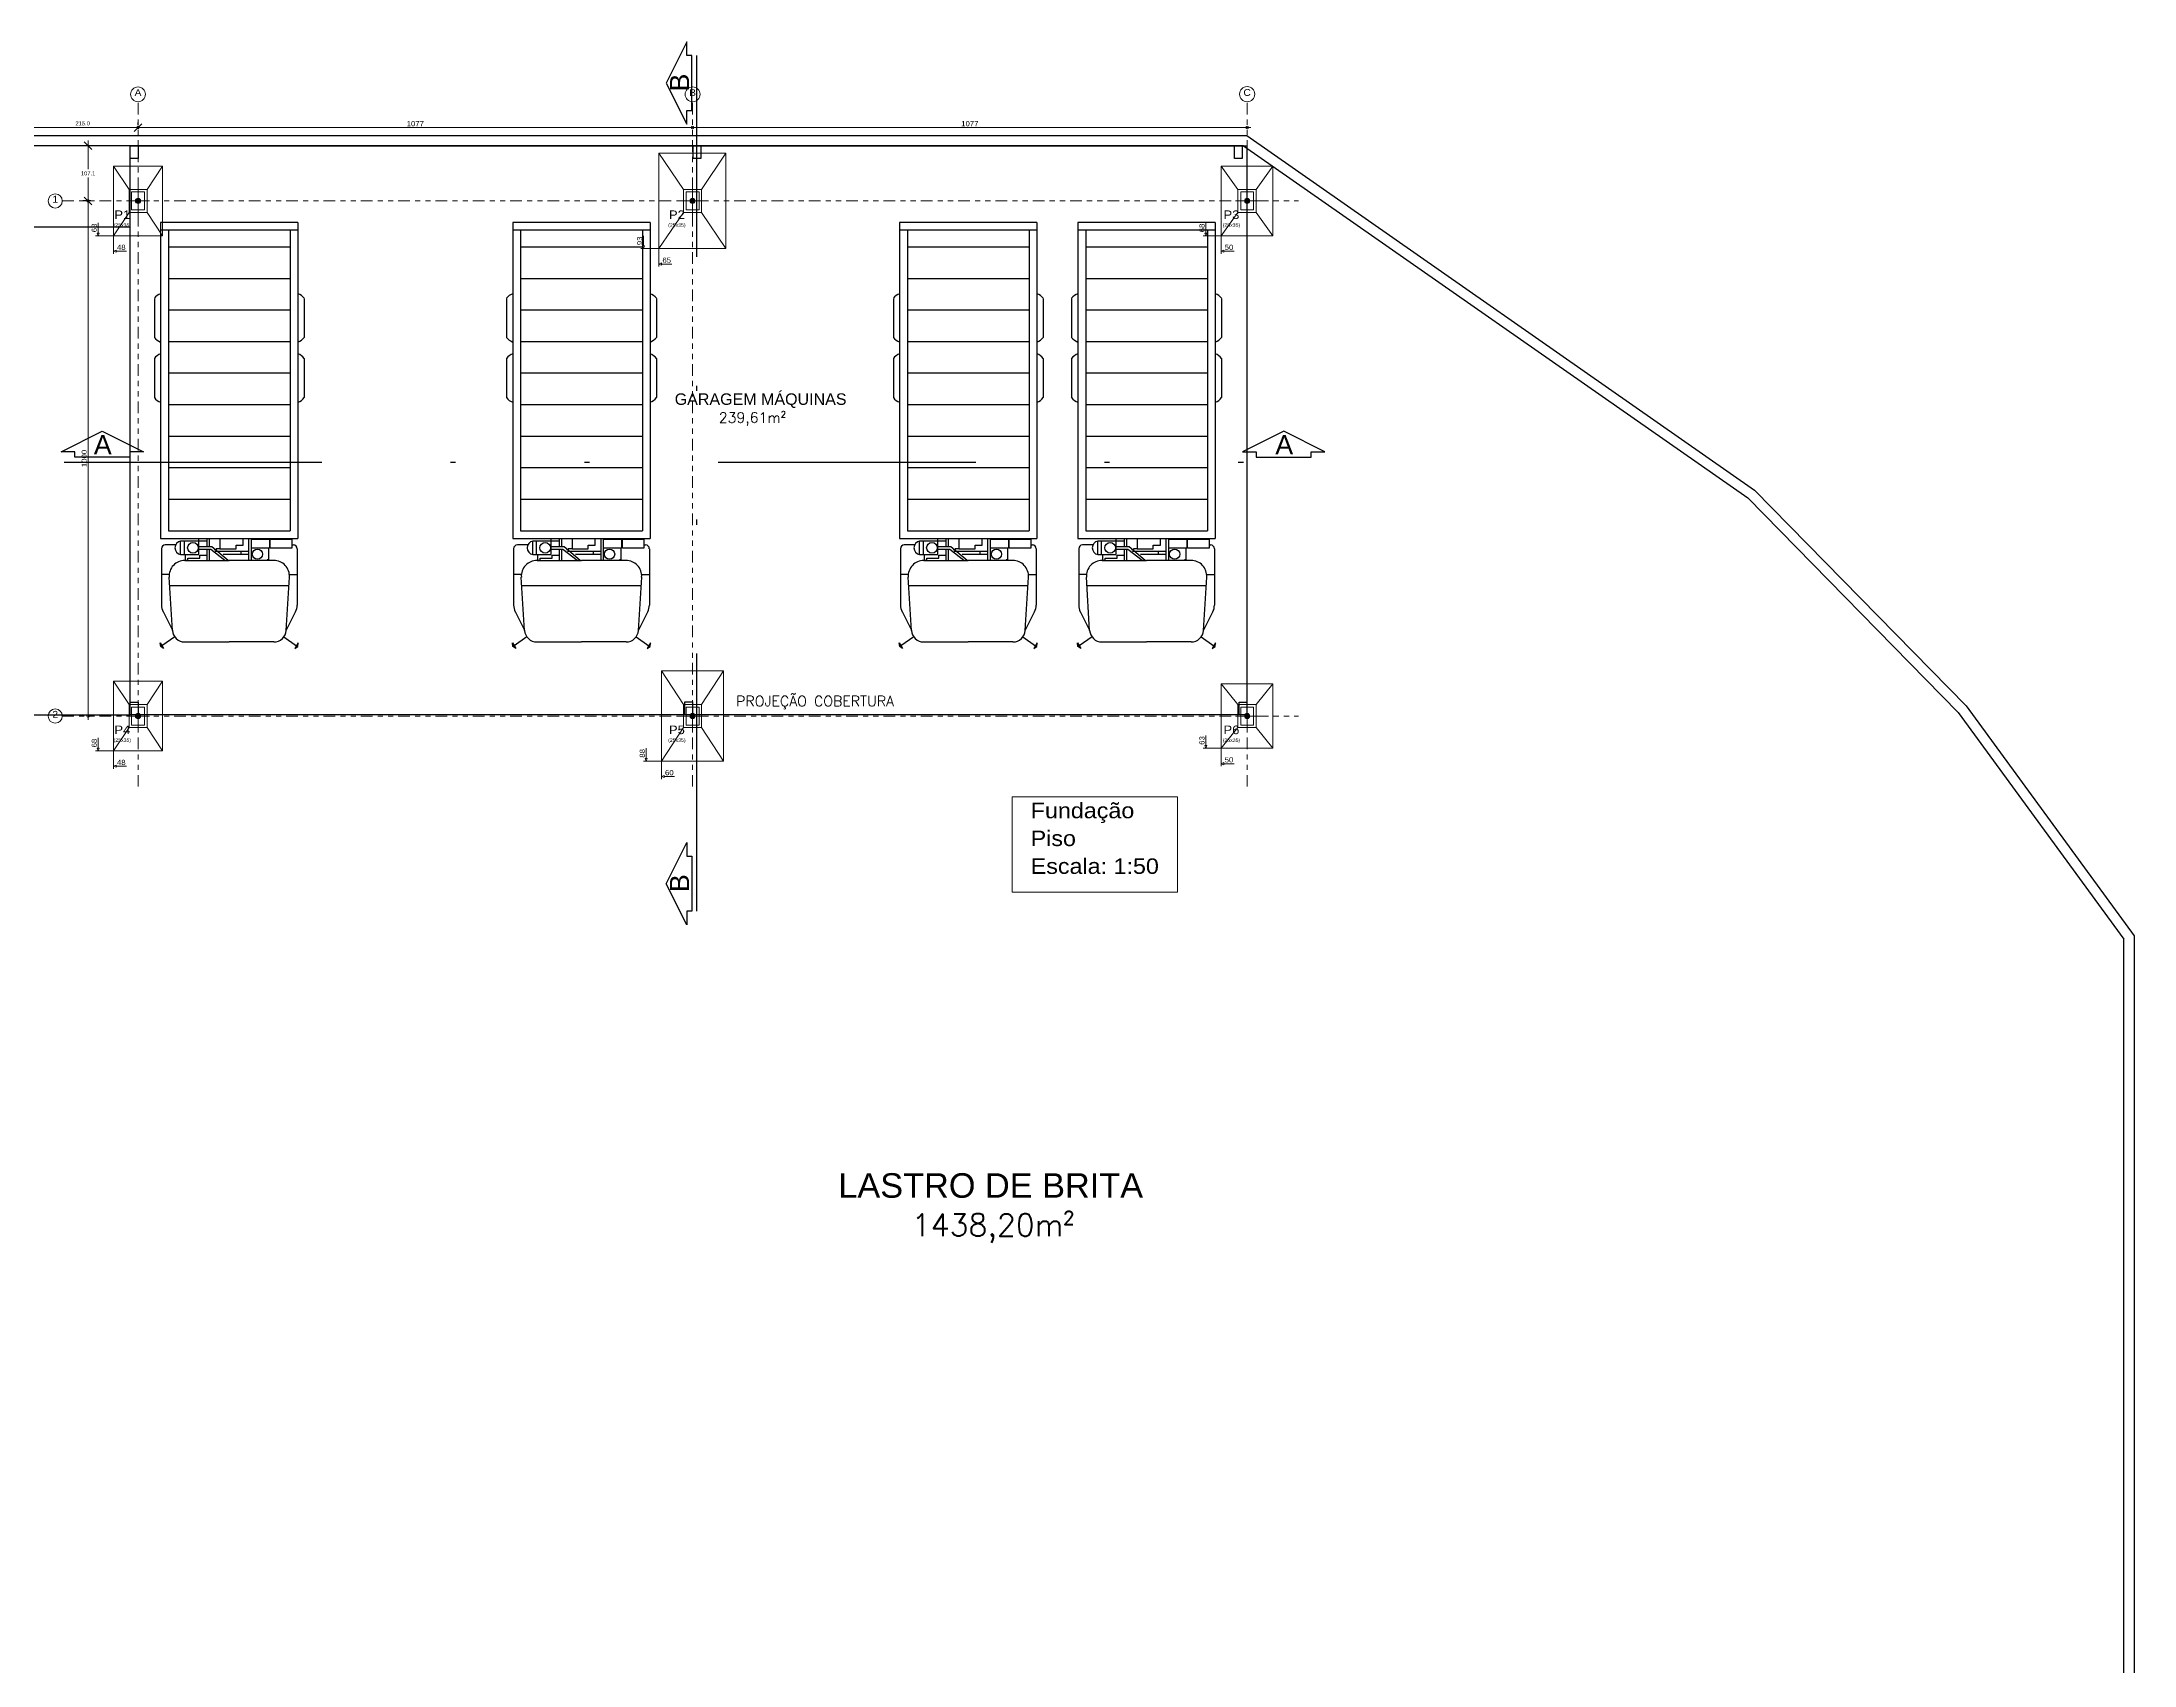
# Model space of a CAD drawing. Header units: inches. Extents: x -37 to 842, y -205 to 94.
# Drawn here: x 16.42 to 57.05, y -18.51 to 13.01 of the extents above; entities that cross this region are included whole.
import ezdxf
from ezdxf.enums import TextEntityAlignment as Align

# ---------------------------------------------------------------- set-up
doc = ezdxf.new("R2010")
doc.units = ezdxf.units.IN
doc.header["$MEASUREMENT"] = 0
doc.linetypes.add('CYPE_RAYAPUNTOPUNTO', pattern=[0.45, 0.225, -0.075, 0, -0.075, 0, -0.075])
doc.linetypes.add('DIVIDE', pattern=[1.25, 0.5, -0.25, 0, -0.25, 0, -0.25])
for name, color, linetype in [('ABASE', 254, 'Continuous'), ('AL_MOBILIARIO', 8, 'Continuous'), ('LCL-LINHACORTE', 171, 'DIVIDE'), ('LCL-TEXTO2', 171, 'Continuous')]:
    doc.layers.add(name, color=color, linetype=linetype)
for name, color, linetype, lineweight in [('COTA_COTAS', 2, 'Continuous', 0), ('COTA_FORMAS', 11, 'CYPE_RAYAPUNTOPUNTO', 0), ('COTA_TEXTO', 191, 'Continuous', 0), ('COTAS_REF_LINHAS', 2, 'Continuous', 0), ('PILAR_BETAO', 2, 'Continuous', 0), ('PILAR_DIM', 103, 'Continuous', 9), ('PILAR_EIXOS', 1, 'Continuous', 0), ('PILAR_REF', 92, 'Continuous', 0), ('PONTO_FIXO', 1, 'Continuous', 0), ('SAP_CONTORNO', 41, 'Continuous', 9), ('TABELAS', 1, 'Continuous', 9)]:
    doc.layers.add(name, color=color, linetype=linetype, lineweight=lineweight)
doc.styles.add('Arial', font='arial.ttf')
doc.styles.add('CYPETXT', font='arial.ttf', dxfattribs={"height": 0.2})
doc.styles.add('GA RO 1_50', font='romans.shx', dxfattribs={"height": 0.09})
doc.styles.get("Standard").update_dxf_attribs({"font": 'arial.ttf'})
doc.styles.add('T80-50', font='sanss___.ttf', dxfattribs={"height": 0.1})
doc.dimstyles.new('UM_50.000000', dxfattribs={"dimtxt": 0.2, "dimasz": 0.15, "dimexe": 0.1, "dimexo": 0.2, "dimgap": 0.1, "dimtad": 1, "dimtih": 1, "dimtoh": 1, "dimdec": 1, "dimlfac": 50, "dimzin": 0, "dimdsep": 46, "dimtxsty": 'Standard', "dimblk": 'OBLIQUE', "dimcen": 0.09, "dimdle": 0.1, "dimclrd": 256, "dimadec": 1, "dimazin": 2, "dimtfac": 1, "dimtdec": 1, "dimtofl": 0, "dimtmove": 0, "dimatfit": 3, "dimfxl": 1, "dimtolj": 1, "dimlwd": -1, "dimarcsym": 0})

# ---------------------------------------------------------------- blocks, each defined once
blk = doc.blocks.new('cam_p')
at = {"layer": 'AL_MOBILIARIO'}
for p, q in [((12.933, -24.809), (19.949, -24.809)), ((12.933, -24.809), (12.933, -27.857)), ((13.104, -24.809), (13.104, -27.857)), ((13.104, -24.98), (19.777, -24.98)), ((13.475, -27.685), (13.475, -24.98)), ((14.175, -27.685), (14.175, -24.98)), ((14.619, -24.669), (15.487, -24.669)), ((14.875, -27.685), (14.875, -24.98)), ((15.576, -27.685), (15.576, -24.98)), ((15.954, -24.669), (16.823, -24.669)), ((16.276, -27.685), (16.276, -24.98)), ((16.976, -27.685), (16.976, -24.98)), ((17.676, -27.685), (17.676, -24.98)), ((18.377, -27.685), (18.377, -24.98)), ((19.077, -27.685), (19.077, -24.98)), ((19.777, -27.685), (19.777, -24.98)), ((19.949, -27.857), (19.949, -24.809)), ((20.093, -24.945), (20.093, -24.909)), ((20.176, -24.826), (21.426, -24.826)), ((20.752, -24.997), (20.752, -24.826)), ((21.99, -25.069), (20.808, -24.996)), ((21.573, -24.861), (21.987, -25.069)), ((22.267, -24.8), (22.391, -24.874)), ((22.345, -24.81), (22.267, -24.8)), ((22.391, -24.874), (22.345, -24.81)), ((20.162, -25.461), (20.42, -25.461)), ((20.42, -25.461), (20.42, -25.489)), ((20.42, -25.489), (20.437, -25.489)), ((20.437, -25.345), (20.437, -26.333)), ((22.246, -25.341), (22.246, -26.333)), ((20.437, -25.842), (19.949, -25.842)), ((20.437, -25.896), (19.949, -25.896)), ((20.228, -26.647), (20.228, -25.896)), ((20.3, -26.469), (20.3, -25.896)), ((20.096, -26.027), (19.949, -26.027)), ((20.096, -26.183), (20.096, -26.027)), ((20.181, -26.183), (20.096, -26.183)), ((20.437, -26.361), (20.137, -26.719)), ((20.181, -26.542), (20.181, -26.183)), ((20.437, -26.431), (20.191, -26.746)), ((20.3, -26.068), (20.228, -26.068)), ((20.437, -27.32), (20.437, -26.333)), ((22.246, -27.324), (22.246, -26.333)), ((19.949, -26.542), (20.181, -26.542)), ((20.137, -26.77), (19.949, -26.77)), ((20.137, -26.823), (19.949, -26.823)), ((20.008, -26.823), (20.008, -27.413)), ((20.137, -26.719), (20.137, -27.007)), ((20.181, -26.542), (20.181, -26.626)), ((20.181, -26.626), (20.202, -26.626)), ((20.191, -26.746), (20.191, -27.007)), ((20.437, -26.77), (20.191, -26.77)), ((20.437, -26.823), (20.191, -26.823)), ((20.202, -26.626), (20.202, -26.667)), ((20.322, -26.984), (20.322, -26.823)), ((20.306, -27.007), (19.949, -27.007)), ((20.306, -27.33), (20.008, -27.33)), ((20.306, -27.413), (20.306, -27.007)), ((20.306, -27.31), (20.434, -27.31)), ((20.383, -26.984), (20.322, -26.984)), ((20.383, -27.253), (20.383, -26.984)), ((20.434, -27.253), (20.383, -27.253)), ((20.434, -27.31), (20.434, -27.253)), ((12.933, -27.857), (19.949, -27.857)), ((13.104, -27.685), (19.777, -27.685)), ((20.306, -27.413), (20.008, -27.413)), ((20.093, -27.525), (20.093, -27.757)), ((20.176, -27.839), (21.426, -27.839)), ((20.752, -27.668), (20.752, -27.839)), ((21.99, -27.597), (20.808, -27.669)), ((21.573, -27.804), (21.987, -27.597)), ((22.267, -27.865), (22.391, -27.792)), ((22.345, -27.856), (22.267, -27.865)), ((22.391, -27.792), (22.345, -27.856)), ((14.619, -27.997), (15.487, -27.997)), ((15.954, -27.997), (16.823, -27.997))]:
    blk.add_line(p, q, dxfattribs=at)
blk.add_lwpolyline([(20.162, -24.945), (20.162, -25.423), (19.961, -25.423), (19.961, -24.945)], close=True, dxfattribs=at)
for points in [[(21.002, -25.008), (21.002, -27.657)], [(22.135, -25.122), (22.329, -24.837)], [(19.961, -25.842), (19.961, -25.442), (20.162, -25.442)], [(20.162, -25.442), (20.162, -25.842)], [(22.135, -27.544), (22.329, -27.828)]]:
    blk.add_lwpolyline(points, dxfattribs=at)
for centre, radius in [((20.298, -25.709), 0.113), ((20.157, -27.14), 0.118)]:
    blk.add_circle(centre, radius, dxfattribs=at)
for centre, radius, start, end in [((14.774, -24.89), 0.27, 125.1558, 162.6165), ((15.331, -24.89), 0.27, 17.3835, 54.8442), ((16.11, -24.89), 0.27, 125.1558, 162.6165), ((16.667, -24.89), 0.27, 17.3835, 54.8442), ((20.176, -24.909), 0.0823, 90, 180), ((20.786, -25.345), 0.349, 86.4884, 180), ((21.426, -25.155), 0.329, 63.3314, 90), ((21.973, -25.341), 0.273, 0, 86.4884), ((20.786, -27.32), 0.349, 180, 273.5116), ((21.973, -27.324), 0.273, 273.5116, 0), ((14.774, -27.776), 0.27, 197.3835, 234.8442), ((15.331, -27.776), 0.27, 305.1558, 342.6165), ((16.11, -27.776), 0.27, 197.3835, 234.8442), ((16.667, -27.776), 0.27, 305.1558, 342.6165), ((20.157, -27.388), 0.151, 189.6236, 350.3764), ((20.176, -27.757), 0.0823, 180, 270), ((21.426, -27.51), 0.329, 270, 296.6686)]:
    blk.add_arc(centre, radius, start, end, dxfattribs=at)
for points in [[(22.391, -24.874), (22.345, -24.81), (22.267, -24.8)], [(22.391, -27.792), (22.345, -27.856), (22.267, -27.865)]]:
    blk.add_solid(points, dxfattribs=at)
blk = doc.blocks.new('Eixos do pilar')
at = {"layer": 'PILAR_EIXOS'}
for p, q in [((-0.5, 0), (0.5, 0)), ((0, -0.5), (0, 0.5))]:
    blk.add_line(p, q, dxfattribs=at)
blk = doc.blocks.new('Ponto fixo Centro')
at = {"layer": 'PONTO_FIXO'}
h = blk.add_hatch(color=256, dxfattribs=at)
edge = h.paths.add_edge_path(flags=0)
edge.add_arc((0, 0), 0.001, 0, 360)
blk.add_circle((0, 0), 0.001, dxfattribs=at)
blk = doc.blocks.new('_OBLIQUE')
at = {"color": 0, "linetype": 'ByBlock', "lineweight": -2}
blk.add_line((-0.5, -0.5), (0.5, 0.5), dxfattribs=at)
blk = doc.blocks.new('*D119')
at = {"layer": 'COTA_COTAS', "color": 0, "lineweight": -2, "transparency": 16777216}
for p, q in [((17.318, 10.989), (17.214, 10.989)), ((17.366, 9.917), (17.214, 9.917))]:
    blk.add_line(p, q, dxfattribs=at)
at = {"layer": 'COTA_COTAS', "transparency": 16777216}
for p, q in [((17.314, 11.089), (17.314, 10.534)), ((17.314, 9.817), (17.314, 10.372))]:
    blk.add_line(p, q, dxfattribs=at)
at = {"layer": 'Defpoints', "color": 0, "transparency": 16777216}
for p in [(17.518, 10.989), (17.314, 9.917), (17.566, 9.917)]:
    blk.add_point(p, dxfattribs=at)
at = {"layer": 'COTA_COTAS', "transparency": 16777216, "xscale": 0.15, "yscale": 0.15, "zscale": 0.15}
for p, rotation in [((17.314, 10.989), 90), ((17.314, 9.917), 270)]:
    blk.add_blockref('_OBLIQUE', p, dxfattribs=dict(at, rotation=rotation))
at = {"layer": 'COTA_COTAS', "color": 0, "transparency": 16777216, "insert": (17.314, 10.453), "char_height": 0.08, "attachment_point": 5}
blk.add_mtext('\\A1;107.1', dxfattribs=at)
blk = doc.blocks.new('*D120')
at = {"layer": 'COTA_COTAS', "color": 0, "lineweight": -2, "transparency": 16777216}
for p, q in [((16.134, 11.189), (16.134, 11.442)), ((18.284, 11.389), (18.284, 11.442))]:
    blk.add_line(p, q, dxfattribs=at)
at = {"layer": 'COTA_COTAS', "transparency": 16777216}
blk.add_line((16.034, 11.342), (18.384, 11.342), dxfattribs=at)
at = {"layer": 'Defpoints', "color": 0, "transparency": 16777216}
for p in [(16.134, 10.989), (18.284, 11.342), (18.284, 11.189)]:
    blk.add_point(p, dxfattribs=at)
at = {"layer": 'COTA_COTAS', "transparency": 16777216, "xscale": 0.15, "yscale": 0.15, "zscale": 0.15, "rotation": 180}
blk.add_blockref('_OBLIQUE', (16.134, 11.342), dxfattribs=at)
at = {"layer": 'COTA_COTAS', "transparency": 16777216, "xscale": 0.15, "yscale": 0.15, "zscale": 0.15}
blk.add_blockref('_OBLIQUE', (18.284, 11.342), dxfattribs=at)
at = {"layer": 'COTA_COTAS', "color": 0, "transparency": 16777216, "insert": (17.209, 11.423), "char_height": 0.08, "attachment_point": 5}
blk.add_mtext('\\A1;215.0', dxfattribs=at)

msp = doc.modelspace()

# ---------------------------------------------------------------- linework, layer by layer
at = {"layer": 'ABASE', "color": 9}
for p, q in [((39.7539, 10.9888), (16.1339, 10.9888)), ((18.1339, 9.4088), (16.1339, 9.4088)), ((18.1339, -0.0612), (18.1339, 9.4088)), ((16.1339, -0.0612), (18.1339, -0.0612)), ((56.8507, -49.7631), (56.8507, -4.4131)), ((56.8507, -49.7631), (56.8507, -4.4131))]:
    msp.add_line(p, q, dxfattribs=at)
for points in [[(15.9339, 11.1888), (39.8168, 11.1888), (49.6769, 4.3041), (53.7888, 0.1157), (57.0507, -4.3478), (57.0507, -49.9631)], [(39.7539, 10.9888), (49.5471, 4.1508), (53.6359, -0.014), (56.8507, -4.4131)]]:
    msp.add_lwpolyline(points, dxfattribs=at)
for points in [[(18.1339, 10.9888), (39.8189, 10.9888), (39.8189, -0.0612), (18.1339, -0.0612)], [(18.1339, 10.9888), (18.2839, 10.9888), (18.2839, 10.7388), (18.1339, 10.7388)], [(29.0625, 10.9888), (29.2125, 10.9888), (29.2125, 10.7388), (29.0625, 10.7388)], [(39.5758, 10.9888), (39.7258, 10.9888), (39.7258, 10.7388), (39.5758, 10.7388)], [(18.1339, 0.1888), (18.2839, 0.1888), (18.2839, -0.0612), (18.1339, -0.0612)], [(28.9027, 0.1909), (29.0527, 0.1909), (29.0527, -0.0591), (28.9027, -0.0591)], [(39.6689, 0.1888), (39.8189, 0.1888), (39.8189, -0.0612), (39.6689, -0.0612)]]:
    msp.add_lwpolyline(points, close=True, dxfattribs=at)
at = {"layer": 'COTA_COTAS'}
for p, q in [((17.3139, -0.1576), (17.3139, 9.9924)), ((17.8089, 9.2424), (17.4589, 9.2424)), ((17.8089, 9.2424), (17.8089, 8.8924)), ((28.4017, 8.9924), (28.0517, 8.9924)), ((28.4017, 8.9924), (28.4017, 8.6424)), ((39.3215, 9.2424), (38.9715, 9.2424)), ((39.3215, 9.2424), (39.3215, 8.8924)), ((17.8089, -0.7576), (17.4589, -0.7576)), ((17.8089, -0.7576), (17.8089, -1.1076)), ((39.3215, -0.7076), (38.9715, -0.7076)), ((39.3215, -0.7076), (39.3215, -1.0576)), ((28.4519, -0.9576), (28.1019, -0.9576)), ((28.4519, -0.9576), (28.4519, -1.3076))]:
    msp.add_line(p, q, dxfattribs=at)
for points in [[(18.2089, 11.3424), (29.0539, 11.3424), (39.8989, 11.3424)], [(17.5089, 9.4924), (17.5089, 9.2924), (17.4889, 9.2924), (17.5089, 9.2424), (17.5289, 9.2924), (17.5089, 9.2924)], [(39.0215, 9.4924), (39.0215, 9.2924), (39.0015, 9.2924), (39.0215, 9.2424), (39.0415, 9.2924), (39.0215, 9.2924)], [(18.0589, 8.9424), (17.8589, 8.9424), (17.8589, 8.9624), (17.8089, 8.9424), (17.8589, 8.9224), (17.8589, 8.9424)], [(28.1017, 9.2424), (28.1017, 9.0424), (28.0817, 9.0424), (28.1017, 8.9924), (28.1217, 9.0424), (28.1017, 9.0424)], [(39.5715, 8.9424), (39.3715, 8.9424), (39.3715, 8.9624), (39.3215, 8.9424), (39.3715, 8.9224), (39.3715, 8.9424)], [(28.6517, 8.6924), (28.4517, 8.6924), (28.4517, 8.7124), (28.4017, 8.6924), (28.4517, 8.6724), (28.4517, 8.6924)], [(17.5089, -0.5076), (17.5089, -0.7076), (17.4889, -0.7076), (17.5089, -0.7576), (17.5289, -0.7076), (17.5089, -0.7076)], [(28.1519, -0.7076), (28.1519, -0.9076), (28.1319, -0.9076), (28.1519, -0.9576), (28.1719, -0.9076), (28.1519, -0.9076)], [(39.0215, -0.4576), (39.0215, -0.6576), (39.0015, -0.6576), (39.0215, -0.7076), (39.0415, -0.6576), (39.0215, -0.6576)], [(18.0589, -1.0576), (17.8589, -1.0576), (17.8589, -1.0376), (17.8089, -1.0576), (17.8589, -1.0776), (17.8589, -1.0576)], [(39.5715, -1.0076), (39.3715, -1.0076), (39.3715, -0.9876), (39.3215, -1.0076), (39.3715, -1.0276), (39.3715, -1.0076)], [(28.7019, -1.2576), (28.5019, -1.2576), (28.5019, -1.2376), (28.4519, -1.2576), (28.5019, -1.2776), (28.5019, -1.2576)]]:
    msp.add_lwpolyline(points, dxfattribs=at)
for centre in [(18.2839, 11.3424), (29.0539, 11.3424), (39.8239, 11.3424), (17.3139, 9.9174), (17.3139, -0.0826)]:
    msp.add_circle(centre, 0.025, dxfattribs=at)
at = {"layer": 'COTA_FORMAS'}
for p, q in [((18.2839, -1.4526), (18.2839, 11.8424)), ((29.0539, -1.4526), (29.0539, 11.8424)), ((39.8239, -1.4526), (39.8239, 11.8424)), ((16.8139, 9.9174), (40.8239, 9.9174)), ((16.8139, -0.0826), (40.8239, -0.0826))]:
    msp.add_line(p, q, dxfattribs=at)
at = {"layer": 'COTAS_REF_LINHAS'}
for centre, radius in [((18.2839, 11.9869), 0.1444), ((29.0539, 11.9869), 0.1444), ((39.8239, 11.9903), 0.1479), ((16.6764, 9.9174), 0.1375), ((16.6764, -0.0826), 0.1375)]:
    msp.add_circle(centre, radius, dxfattribs=at)
at = {"layer": 'LCL-LINHACORTE', "ltscale": 10}
for p, q in [((29.1392, -3.8694), (29.1392, 12.741)), ((16.8519, 4.8455), (41.058, 4.8455))]:
    msp.add_line(p, q, dxfattribs=at)
at = {"layer": 'LCL-LINHACORTE', "linetype": 'ByBlock'}
for points in [[(29.0392, 11.6721), (29.0392, 12.7388), (28.9392, 12.7388), (28.9392, 13.0054), (28.5392, 12.2054), (28.9392, 11.4054), (28.9392, 11.6721), (29.0392, 11.6721)], [(18.1227, 4.9455), (17.0561, 4.9455), (17.0561, 5.0455), (16.7894, 5.0455), (17.5894, 5.4455), (18.3894, 5.0455), (18.1227, 5.0455), (18.1227, 4.9455)], [(40.0012, 4.9455), (41.0679, 4.9455), (41.0679, 5.0455), (41.3345, 5.0455), (40.5345, 5.4455), (39.7345, 5.0455), (40.0012, 5.0455), (40.0012, 4.9455)], [(29.0392, -2.8039), (29.0392, -3.8705), (28.9392, -3.8705), (28.9392, -4.1372), (28.5392, -3.3372), (28.9392, -2.5372), (28.9392, -2.8039), (29.0392, -2.8039)]]:
    msp.add_lwpolyline(points, dxfattribs=at)
at = {"layer": 'PILAR_BETAO'}
for points in [[(18.1589, 9.7424), (18.4089, 9.7424), (18.4089, 10.0924), (18.1589, 10.0924), (18.1589, 9.7424)], [(28.9289, 9.7424), (29.1789, 9.7424), (29.1789, 10.0924), (28.9289, 10.0924), (28.9289, 9.7424)], [(39.6989, 9.7424), (39.9489, 9.7424), (39.9489, 10.0924), (39.6989, 10.0924), (39.6989, 9.7424)], [(18.1589, -0.2576), (18.4089, -0.2576), (18.4089, 0.0924), (18.1589, 0.0924), (18.1589, -0.2576)], [(28.9289, -0.2576), (29.1789, -0.2576), (29.1789, 0.0924), (28.9289, 0.0924), (28.9289, -0.2576)], [(39.6989, -0.2576), (39.9489, -0.2576), (39.9489, 0.0924), (39.6989, 0.0924), (39.6989, -0.2576)]]:
    msp.add_lwpolyline(points, close=True, dxfattribs=at)
at = {"layer": 'SAP_CONTORNO'}
for p, q in [((17.8089, 10.5924), (18.1089, 10.1424)), ((18.7589, 10.5924), (18.4589, 10.1424)), ((28.4017, 10.8424), (28.8746, 10.1424)), ((29.7017, 10.8424), (29.2289, 10.1424)), ((39.3215, 10.5924), (39.6441, 10.1424)), ((40.3215, 10.5924), (39.9989, 10.1424)), ((17.8089, 9.2424), (18.1089, 9.6924)), ((18.7589, 9.2424), (18.4589, 9.6924)), ((28.4017, 8.9924), (28.8746, 9.6924)), ((29.7017, 8.9924), (29.2289, 9.6924)), ((39.3215, 9.2424), (39.6441, 9.6924)), ((40.3215, 9.2424), (39.9989, 9.6924)), ((17.8089, 0.5924), (18.1089, 0.1424)), ((18.7589, 0.5924), (18.4589, 0.1424)), ((28.4519, 0.7924), (28.8749, 0.1424)), ((29.6519, 0.7924), (29.2289, 0.1424)), ((39.3215, 0.5424), (39.6441, 0.1424)), ((40.3215, 0.5424), (39.9989, 0.1424)), ((17.8089, -0.7576), (18.1089, -0.3076)), ((18.7589, -0.7576), (18.4589, -0.3076)), ((28.4519, -0.9576), (28.8749, -0.3076)), ((29.6519, -0.9576), (29.2289, -0.3076)), ((39.3215, -0.7076), (39.6441, -0.3076)), ((40.3215, -0.7076), (39.9989, -0.3076))]:
    msp.add_line(p, q, dxfattribs=at)
for points in [[(17.8089, 9.2424), (18.7589, 9.2424), (18.7589, 10.5924), (17.8089, 10.5924), (17.8089, 9.2424)], [(28.4017, 8.9924), (29.7017, 8.9924), (29.7017, 10.8424), (28.4017, 10.8424), (28.4017, 8.9924)], [(39.3215, 9.2424), (40.3215, 9.2424), (40.3215, 10.5924), (39.3215, 10.5924), (39.3215, 9.2424)], [(18.1089, 9.6924), (18.4589, 9.6924), (18.4589, 10.1424), (18.1089, 10.1424), (18.1089, 9.6924)], [(28.8746, 9.6924), (29.2289, 9.6924), (29.2289, 10.1424), (28.8746, 10.1424), (28.8746, 9.6924)], [(39.6441, 9.6924), (39.9989, 9.6924), (39.9989, 10.1424), (39.6441, 10.1424), (39.6441, 9.6924)], [(17.8089, -0.7576), (18.7589, -0.7576), (18.7589, 0.5924), (17.8089, 0.5924), (17.8089, -0.7576)], [(28.4519, -0.9576), (29.6519, -0.9576), (29.6519, 0.7924), (28.4519, 0.7924), (28.4519, -0.9576)], [(39.3215, -0.7076), (40.3215, -0.7076), (40.3215, 0.5424), (39.3215, 0.5424), (39.3215, -0.7076)], [(18.1089, -0.3076), (18.4589, -0.3076), (18.4589, 0.1424), (18.1089, 0.1424), (18.1089, -0.3076)], [(28.8749, -0.3076), (29.2289, -0.3076), (29.2289, 0.1424), (28.8749, 0.1424), (28.8749, -0.3076)], [(39.6441, -0.3076), (39.9989, -0.3076), (39.9989, 0.1424), (39.6441, 0.1424), (39.6441, -0.3076)]]:
    msp.add_lwpolyline(points, close=True, dxfattribs=at)
at = {"layer": 'TABELAS'}
msp.add_lwpolyline([(35.261, -3.4994), (38.4695, -3.4994), (38.4695, -1.6544), (35.261, -1.6544), (35.261, -3.4994)], close=True, dxfattribs=at)

# ---------------------------------------------------------------- block references
at = {"layer": 'ABASE', "color": 9, "xscale": 0.8746343466423241, "yscale": 0.8746343466423241, "zscale": 0.8746343466423241, "rotation": 270}
for p in [(43.0879, 20.8124), (49.928, 20.8124), (57.4403, 20.8124), (60.9025, 20.8124)]:
    msp.add_blockref('cam_p', p, dxfattribs=at)
at = {"layer": 'PILAR_EIXOS', "xscale": 0.450000000000005, "yscale": 0.550000000000006}
for p in [(18.2839, 9.9174), (29.0539, 9.9174), (39.8239, 9.9174), (18.2839, -0.0826), (29.0539, -0.0826), (39.8239, -0.0826)]:
    msp.add_blockref('Eixos do pilar', p, dxfattribs=at)
at = {"layer": 'PONTO_FIXO', "xscale": 50.00000000000055, "yscale": 50.00000000000055, "zscale": 50.00000000000055}
for p in [(18.2839, 9.9174), (29.0539, 9.9174), (39.8239, 9.9174), (18.2839, -0.0826), (29.0539, -0.0826), (39.8239, -0.0826)]:
    msp.add_blockref('Ponto fixo Centro', p, dxfattribs=at)

# ---------------------------------------------------------------- texts
at = {"layer": 'ABASE', "color": 9, "style": 'GA RO 1_50'}
for s, height, p in [('239,61m²', 0.2005, (29.563, 5.611)), ('PROJEÇÃO COBERTURA', 0.200498, (29.9, 0.1066)), ('1438,20m²', 0.429, (33.3095, -10.1777))]:
    msp.add_text(s, height=height, dxfattribs=at).set_placement(p)
at = {"layer": 'ABASE', "color": 9, "attachment_point": 3, "style": 'T80-50'}
for s, insert, char_height, width in [('GARAGEM MÁQUINAS', (32.0436, 6.1811), 0.222776, 6.551214), ('LASTRO DE BRITA', (37.8037, -8.9578), 0.476664, 14.017337)]:
    msp.add_mtext(s, dxfattribs=dict(at, insert=insert, char_height=char_height, width=width))
at = {"layer": 'COTA_TEXTO', "style": 'CYPETXT', "width": 1.081159}
for s, p, p2 in [('1077', (23.5009, 11.3674), (23.8369, 11.3674)), ('1077', (34.2709, 11.3674), (34.6069, 11.3674)), ('48', (17.8749, 8.9674), (18.0429, 8.9674)), ('50', (39.3875, 8.9674), (39.5555, 8.9674)), ('65', (28.4677, 8.7174), (28.6357, 8.7174)), ('48', (17.8749, -1.0326), (18.0429, -1.0326)), ('60', (28.5179, -1.2326), (28.6859, -1.2326)), ('50', (39.3875, -0.9826), (39.5555, -0.9826))]:
    msp.add_text(s, height=0.1, dxfattribs=at).set_placement(p, p2, align=Align.FIT)
for s, p, p2 in [('68', (17.4839, 9.3084), (17.4839, 9.4764)), ('68', (38.9965, 9.3084), (38.9965, 9.4764)), ('93', (28.0767, 9.0584), (28.0767, 9.2264)), ('1000', (17.2889, 4.7494), (17.2889, 5.0854)), ('68', (17.4839, -0.6916), (17.4839, -0.5236)), ('88', (28.1269, -0.8916), (28.1269, -0.7236)), ('63', (38.9965, -0.6416), (38.9965, -0.4736))]:
    msp.add_text(s, height=0.1, rotation=90, dxfattribs=at).set_placement(p, p2, align=Align.FIT)
at = {"layer": 'COTAS_REF_LINHAS', "style": 'CYPETXT'}
for s, width, p, p2 in [('A', 1.076209, (18.2169, 11.9536), (18.3509, 11.9536)), ('B', 1.078572, (28.9869, 11.9536), (29.1209, 11.9536)), ('C', 1.070507, (39.7519, 11.957), (39.8959, 11.957)), ('1', 1.081159, (16.6204, 9.8841), (16.7324, 9.8841)), ('2', 1.081159, (16.6204, -0.1159), (16.7324, -0.1159))]:
    msp.add_text(s, height=0.1333, dxfattribs=dict(at, width=width)).set_placement(p, p2, align=Align.FIT)
at = {"layer": 'LCL-TEXTO2', "char_height": 0.3718, "attachment_point": 1, "rotation": 90, "style": 'Arial'}
for insert in [(28.6145, 12.0424), (28.6145, -3.5003)]:
    msp.add_mtext('B', dxfattribs=dict(at, insert=insert))
at = {"layer": 'LCL-TEXTO2', "char_height": 0.3718, "attachment_point": 1, "style": 'Arial'}
for insert in [(17.4263, 5.3703), (40.3714, 5.3703)]:
    msp.add_mtext('A', dxfattribs=dict(at, insert=insert))
at = {"layer": 'PILAR_DIM', "lineweight": 0, "style": 'CYPETXT', "width": 1.073533}
for p, p2 in [((17.8099, 9.4158), (18.1489, 9.4158)), ((28.5799, 9.4158), (28.9189, 9.4158)), ((39.3499, 9.4158), (39.6889, 9.4158)), ((17.8099, -0.5842), (18.1489, -0.5842)), ((28.5799, -0.5842), (28.9189, -0.5842)), ((39.3499, -0.5842), (39.6889, -0.5842))]:
    msp.add_text('(25x35)', height=0.06667, dxfattribs=at).set_placement(p, p2, align=Align.FIT)
at = {"layer": 'PILAR_REF', "style": 'CYPETXT', "width": 1.079749}
for s, p, p2 in [('P1', (17.8257, 9.5658), (18.1332, 9.5658)), ('P2', (28.5957, 9.5658), (28.9032, 9.5658)), ('P3', (39.3657, 9.5658), (39.6732, 9.5658)), ('P4', (17.8257, -0.4342), (18.1332, -0.4342)), ('P5', (28.5957, -0.4342), (28.9032, -0.4342)), ('P6', (39.3657, -0.4342), (39.6732, -0.4342))]:
    msp.add_text(s, height=0.16667, dxfattribs=at).set_placement(p, p2, align=Align.FIT)
at = {"layer": 'TABELAS', "style": 'CYPETXT'}
for s, width, p, p2 in [('Fundação', 1.079101, (35.621, -2.0669), (37.6325, -2.0669)), ('Piso', 1.076318, (35.621, -2.6069), (36.4985, -2.6069)), ('Escala: 1:50', 1.078917, (35.621, -3.1469), (38.1095, -3.1469))]:
    msp.add_text(s, height=0.3, dxfattribs=dict(at, width=width)).set_placement(p, p2, align=Align.FIT)

# ---------------------------------------------------------------- dimensions: what is measured, and where the dimension line sits
at = {"layer": 'COTA_COTAS'}
dim = msp.add_linear_dim(base=(18.2839, 11.3424), p1=(16.1339, 10.9888), p2=(18.2839, 11.1888), dimstyle='UM_50.000000', override={"dimtxt": 0.08, "dimgap": 0.04, "dimlfac": 100, "dimtmove": 1}, dxfattribs=at)
dim.commit()
dim.dimension.update_dxf_attribs({"geometry": '*D120', "text_midpoint": (17.2089, 11.4233)})
dim = msp.add_linear_dim(base=(17.3139, 9.9174), p1=(17.5178, 10.9888), p2=(17.5661, 9.9174), angle=90, dimstyle='UM_50.000000', override={"dimtxt": 0.08, "dimgap": 0.04, "dimlfac": 100, "dimtmove": 1}, dxfattribs=at)
dim.commit()
dim.dimension.update_dxf_attribs({"geometry": '*D119', "text_midpoint": (17.3139, 10.4531)})

doc.saveas('drawing.dxf')
